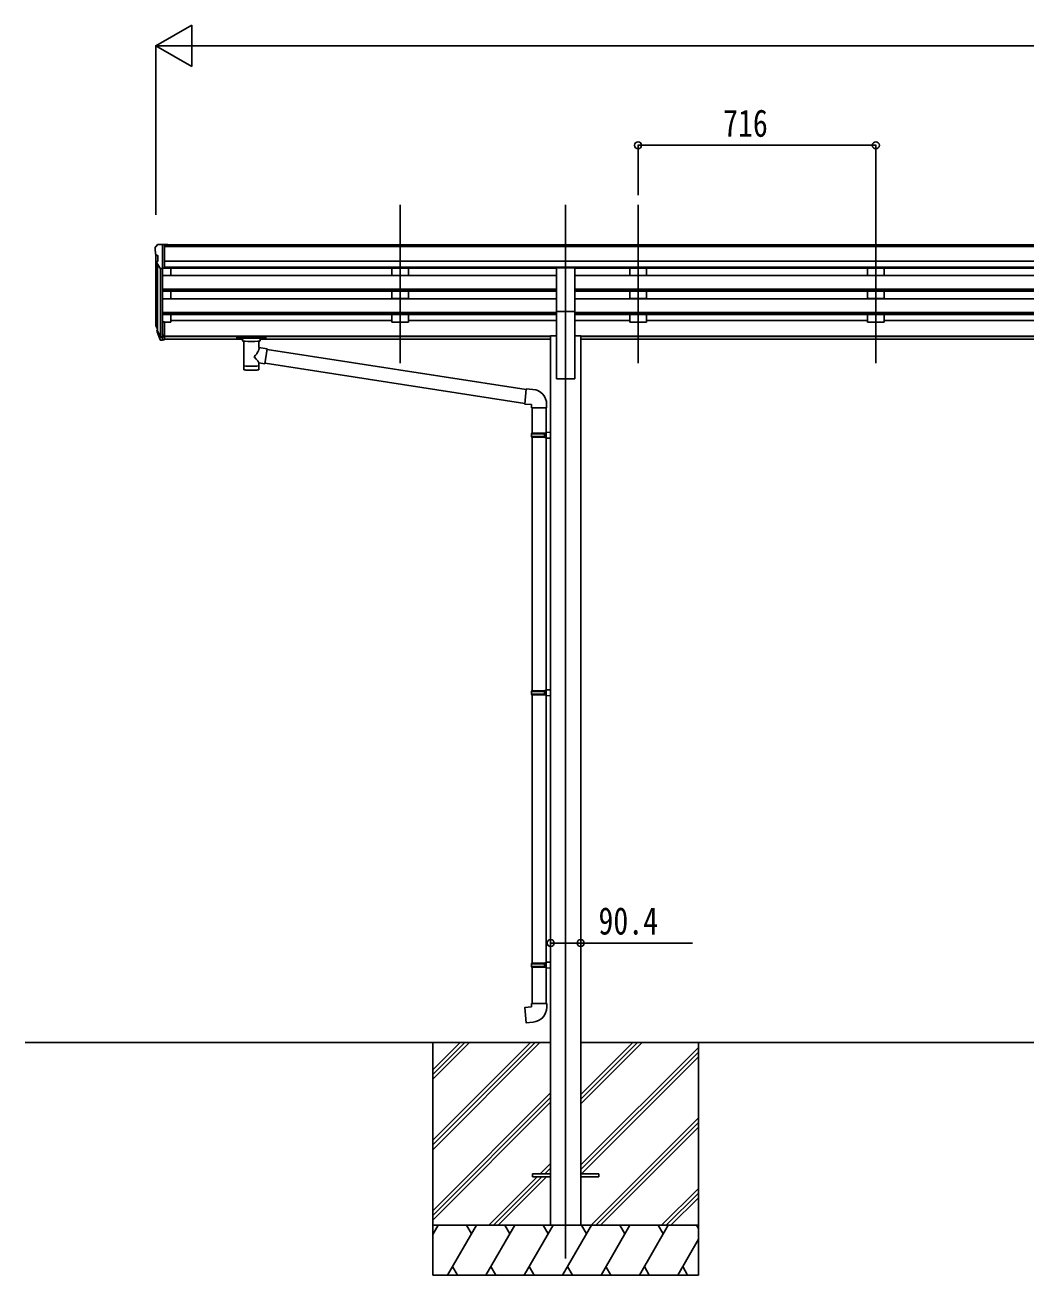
# Model space of a CAD drawing. Units: millimetres, scale not verified. Extents: x -10512 to 10512, y -7425 to 7425.
# Drawn here: x -4034 to -1019, y -3841 to -75 of the extents above; entities that cross this region are included whole.
import ezdxf
from ezdxf.enums import TextEntityAlignment as Align

# ---------------------------------------------------------------- set-up
doc = ezdxf.new("R2010")
doc.units = ezdxf.units.MM
doc.header["$LTSCALE"] = 30
for name, color, linetype in [('0-3_YKK_12', 2, 'Continuous'), ('0-4_YKK_13', 4, 'Continuous'), ('0-5_YKK_A1', 4, 'Continuous'), ('0-6_YKK_D', 6, 'Continuous')]:
    doc.layers.add(name, color=color, linetype=linetype)
doc.styles.add('ＭＳ ゴシック', font='')
doc.styles.get('ＭＳ ゴシック').set_extended_font_data('MS Gothic')

msp = doc.modelspace()

# ---------------------------------------------------------------- linework, layer by layer
at = {"layer": '0-3_YKK_12'}
for p, q in [((-2903.61, -616.34), (-2903.61, -1093.86)), ((-2405.61, -616.34), (-2405.61, -1093.86)), ((-2187.61, -616.34), (-2187.61, -1093.86)), ((-1471.61, -616.34), (-1471.61, -1093.86)), ((-2405.61, -1047.18), (-2405.61, -3790.75))]:
    msp.add_line(p, q, dxfattribs=at)
at = {"layer": '0-4_YKK_13'}
for p, q in [((-3641.61, -745.12), (-3641.61, -745.75)), ((-3634.7, -736.31), (-3638.76, -742.12)), ((-3631.61, -735.75), (-3633.94, -735.89)), ((-3631.61, -735.75), (-3613.11, -735.75)), ((-3619.61, -808.73), (-3619.61, -735.75)), ((-3613.11, -735.75), (-3603.11, -735.83)), ((-3613.11, -807.73), (-3613.11, -735.75)), ((-3603.11, -737.35), (-3603.11, -735.83)), ((-3639.07, -766.93), (-3633.76, -770)), ((-3633.61, -770.26), (-3633.61, -786.54)), ((-3627.23, -806.92), (-3636.23, -791.32)), ((-3619.61, -808.73), (-3624.81, -808.41)), ((-3613.11, -807.73), (-3619.61, -807.73)), ((-2433.11, -938.17), (-2433.11, -806.38)), ((-2433.11, -806.38), (-2378.11, -806.38)), ((-2378.11, -938.17), (-2378.11, -806.38)), ((-2433.11, -938.17), (-2378.11, -938.17)), ((-3619.61, -969.47), (-3619.61, -1024.24)), ((-3613.11, -969.47), (-3619.61, -969.47)), ((-3613.11, -969.47), (-3613.11, -1023.5)), ((-3638.51, -983.66), (-3634.63, -991.61)), ((-3637.91, -982.28), (-3634.63, -989.34)), ((-3636.2, -994.93), (-3635.86, -999.34)), ((-3635.86, -999.34), (-3627.05, -1022.89)), ((-3635.24, -998.77), (-3627.05, -1014.95)), ((-3626.04, -1013.82), (-3633.79, -998.42)), ((-3619.61, -1014.5), (-3624.74, -1014.5)), ((-3619.61, -1016.31), (-3624.45, -1016.31)), ((-3613.11, -1009.6), (-3619.61, -1009.6)), ((-3613.11, -1014.48), (-3619.61, -1014.48)), ((-3395.61, -1014.35), (-3395.61, -1020.1)), ((-3395.61, -1014.54), (-3395.61, -1016.08)), ((-3393.61, -1013.68), (-3310.61, -1013.68)), ((-3393.61, -1015.86), (-3310.61, -1015.86)), ((-3308.61, -1014.35), (-3308.61, -1020.1)), ((-3619.61, -1024.24), (-3624.45, -1024.24)), ((-3613.11, -1023.5), (-3619.61, -1023.5)), ((-3393.61, -1020.77), (-3379.11, -1020.77)), ((-3379.11, -1026.41), (-3379.11, -1019.86)), ((-3375.01, -1027.33), (-3375.02, -1112.77)), ((-3329.21, -1046.08), (-3329.21, -1027.33)), ((-3303.99, -1049.98), (-3329.21, -1046.07)), ((-3325.11, -1026.41), (-3325.11, -1019.86)), ((-3325.11, -1020.77), (-3310.61, -1020.77)), ((-3303.99, -1049.98), (-3311.01, -1095.24)), ((-2524.99, -1172.9), (-3304.3, -1052)), ((-3329.19, -1112.77), (-3329.21, -1092.11)), ((-3329.21, -1092.42), (-3311.01, -1095.24)), ((-2528.66, -1214.83), (-3310.74, -1093.5)), ((-2503.99, -1172.86), (-2524.83, -1171.03)), ((-2508.92, -1228.6), (-2462.92, -1228.6)), ((-2506.81, -1228.6), (-2506.81, -1304.81)), ((-2464.81, -1228.6), (-2464.81, -1302.25)), ((-2462.92, -1228.6), (-2462.92, -1217.68)), ((-2508.81, -1306.81), (-2507.81, -1304.81)), ((-2508.81, -1306.81), (-2464.81, -1306.81)), ((-2508.81, -1306.81), (-2508.81, -1314.81)), ((-2508.81, -1314.81), (-2464.81, -1314.81)), ((-2508.81, -1314.81), (-2507.81, -1316.81)), ((-2507.81, -1304.81), (-2464.81, -1304.81)), ((-2507.81, -1316.81), (-2464.81, -1316.81)), ((-2506.81, -1316.81), (-2506.81, -2080.69)), ((-2469.28, -1306.81), (-2469.71, -1304.81)), ((-2466.81, -1302.31), (-2450.81, -1301.84)), ((-2466.81, -1304.31), (-2466.81, -1302.31)), ((-2466.81, -1304.31), (-2464.81, -1304.31)), ((-2466.81, -1319.31), (-2466.81, -1317.31)), ((-2450.81, -1301.84), (-2450.81, -1319.78)), ((-2466.81, -1319.31), (-2450.81, -1319.78)), ((-2464.81, -1319.37), (-2464.81, -2078.13)), ((-2508.81, -2082.69), (-2507.81, -2080.69)), ((-2508.81, -2082.69), (-2464.81, -2082.69)), ((-2508.81, -2082.69), (-2508.81, -2090.69)), ((-2508.81, -2090.69), (-2464.81, -2090.69)), ((-2508.81, -2090.69), (-2507.81, -2092.69)), ((-2507.81, -2080.69), (-2464.81, -2080.69)), ((-2507.81, -2092.69), (-2464.81, -2092.69)), ((-2506.81, -2092.69), (-2506.81, -2901.19)), ((-2469.28, -2082.69), (-2469.71, -2080.69)), ((-2466.81, -2078.19), (-2450.81, -2077.72)), ((-2466.81, -2080.19), (-2466.81, -2078.19)), ((-2466.81, -2080.19), (-2464.81, -2080.19)), ((-2466.81, -2095.19), (-2466.81, -2093.19)), ((-2466.81, -2095.19), (-2450.81, -2095.66)), ((-2464.81, -2095.25), (-2464.81, -2898.63)), ((-2450.81, -2077.72), (-2450.81, -2095.66)), ((-2466.81, -2898.69), (-2450.81, -2898.22)), ((-2466.81, -2900.69), (-2466.81, -2898.69)), ((-2450.81, -2898.22), (-2450.81, -2916.16)), ((-2508.81, -2903.19), (-2507.81, -2901.19)), ((-2508.81, -2903.19), (-2464.81, -2903.19)), ((-2508.81, -2903.19), (-2508.81, -2911.19)), ((-2508.81, -2911.19), (-2464.81, -2911.19)), ((-2508.81, -2911.19), (-2507.81, -2913.19)), ((-2507.81, -2901.19), (-2464.81, -2901.19)), ((-2507.81, -2913.19), (-2464.81, -2913.19)), ((-2506.81, -3023.19), (-2506.81, -2913.19)), ((-2469.28, -2903.19), (-2469.71, -2901.19)), ((-2466.81, -2900.69), (-2464.81, -2900.69)), ((-2466.81, -2915.69), (-2466.81, -2913.69)), ((-2466.81, -2915.69), (-2464.81, -2915.75)), ((-2466.81, -2915.69), (-2450.81, -2916.16)), ((-2464.81, -2915.75), (-2464.81, -3023.19)), ((-2508.81, -3023.19), (-2462.81, -3023.19)), ((-2508.81, -3033.19), (-2508.81, -3023.19)), ((-2462.81, -3023.19), (-2462.81, -3034.1)), ((-2505.81, -3536.25), (-2505.81, -3545.25)), ((-2505.81, -3536.25), (-2451.01, -3536.25)), ((-2360.61, -3536.25), (-2305.81, -3536.25)), ((-2305.81, -3536.25), (-2305.81, -3545.25)), ((-2505.81, -3545.25), (-2451.01, -3545.25)), ((-2360.61, -3545.25), (-2305.81, -3545.25))]:
    msp.add_line(p, q, dxfattribs=at)
for points in [[(-3395.61, -1014.35), (-3395.57, -1014.15), (-3395.48, -1014.01), (-3395.39, -1013.92), (-3395.29, -1013.86), (-3395.16, -1013.81), (-3394.87, -1013.75), (-3394.38, -1013.7), (-3393.84, -1013.68), (-3393.61, -1013.68)], [(-3310.61, -1013.68), (-3310.25, -1013.69), (-3309.72, -1013.71), (-3309.27, -1013.76), (-3308.97, -1013.84), (-3308.8, -1013.94), (-3308.68, -1014.08), (-3308.61, -1014.26), (-3308.61, -1014.35)], [(-3395.61, -1020.1), (-3395.57, -1020.3), (-3395.48, -1020.44), (-3395.39, -1020.53), (-3395.29, -1020.59), (-3395.16, -1020.64), (-3394.87, -1020.7), (-3394.38, -1020.74), (-3393.84, -1020.77), (-3393.61, -1020.77)], [(-3310.61, -1020.77), (-3310.25, -1020.76), (-3309.72, -1020.74), (-3309.27, -1020.69), (-3308.97, -1020.61), (-3308.8, -1020.51), (-3308.68, -1020.37), (-3308.61, -1020.19), (-3308.61, -1020.1)], [(-2524.83, -1171.03), (-2528.84, -1216.86), (-2508.92, -1218.6), (-2508.92, -1228.6)], [(-2469.28, -1306.81), (-2469.28, -1314.81), (-2469.71, -1316.81)], [(-2466.81, -1317.31), (-2464.81, -1317.31), (-2464.81, -1304.31)], [(-2469.28, -2082.69), (-2469.28, -2090.69), (-2469.71, -2092.69)], [(-2466.81, -2093.19), (-2464.81, -2093.19), (-2464.81, -2080.19)], [(-2469.28, -2903.19), (-2469.28, -2911.19), (-2469.71, -2913.19)], [(-2466.81, -2913.69), (-2464.81, -2913.69), (-2464.81, -2900.69)], [(-2503.88, -3078.93), (-2524.72, -3080.76), (-2528.73, -3034.93), (-2508.81, -3033.19)]]:
    msp.add_lwpolyline(points, dxfattribs=at)
for centre, radius, start, end in [((-3638.61, -745.12), 3, 93, 180), ((-3439.61, -745.75), 202, 180, 184.94904), ((-3633.88, -736.89), 1, 93.5, 145), ((-3634.7, -762.56), 6.18, 185.7035, 224.99897), ((-3633.63, -789.82), 3, 94.7167, 210), ((-3633.91, -786.54), 0.3, 274.7167, 0), ((-3633.91, -770.26), 0.3, 0, 60), ((-3624.63, -805.42), 3, 210, 266.5), ((-3610.42, -974.54), 29.53, 186.50806, 197.98144), ((-3609.02, -972.78), 30.41, 187.1552, 198.19734), ((-2507.92, -1217.68), 45, 0, 85), ((-2507.81, -3034.1), 45, 275, 0)]:
    msp.add_arc(centre, radius, start, end, dxfattribs=at)
for centre, major_axis, ratio, start_param, end_param in [((-3550.95, -974.97), (-89.06, 1.43), 0.57596, 6.1962358, 6.3678173), ((-3551.74, -968.3), (87.93, 4.42), 0.541684, 3.0659337, 3.2228513), ((-3634.89, -994.93), (1.3, 0), 0.90356, 1.3700892, 3.347195), ((-3548.97, -978.74), (-89.07, 0), 0.90356, 0.2056023, 0.2515348), ((-3549.69, -974.88), (-88.05, 0), 0.90356, 0.2662965, 0.3003836), ((-3624.45, -1013.6), (-3, 0), 0.90356, 0.5235988, 1.5707963), ((-3624.74, -1013.14), (-1.5, 0), 0.90356, 0.5235988, 1.5707963), ((-3393.61, -1016.08), (2, 0), 0.109601, 1.5707963, 3.1415927), ((-3310.61, -1016.08), (2, 0), 0.109601, 0, 1.5707963), ((-3624.45, -1021.53), (3, 0), 0.90356, 3.6651914, 4.712389), ((-3352.11, -1019.86), (27, 0), 0.070066, 6.2831853, 9.424778), ((-3352.11, -1026.41), (27, 0), 0.070066, 3.1415927, 6.2831853), ((-3352.11, -1072.61), (-22.81, -26.62), 0.234429, 1.6855472, 3.1268519), ((-3341.11, -1023.85), (16, 0), 0.361356, 6.2636979, 6.2831853), ((-3349.55, -1069.97), (20.32, -22.25), 0.045535, 0.0389954, 1.3075346), ((-3352.11, -1112.77), (22.92, 0), 0.101955, 3.1415499, 6.2833984), ((-3352.11, -1100.33), (22.91, 0), 0.122865, 3.1415927, 6.2831853)]:
    msp.add_ellipse(centre, major_axis=major_axis, ratio=ratio, start_param=start_param, end_param=end_param, dxfattribs=at)
at = {"layer": '0-5_YKK_A1'}
for p, q in [((2101.9, -737.35), (-3613.11, -737.35)), ((2101.9, -742.57), (-3613.11, -742.57)), ((-3639.61, -766.32), (-3639.61, -969.1)), ((-3619.61, -776.85), (-3619.61, -969.47)), ((2101.9, -786.1), (-3613.11, -786.1)), ((-3634.63, -794.09), (-3634.63, -995.81)), ((-3625.61, -808.25), (-3625.61, -1014.25)), ((2101.9, -803.95), (-3613.11, -803.95)), ((-2433.11, -807.2), (-3613.11, -807.2)), ((-3594.61, -807.2), (-3594.61, -829.26)), ((-2928.61, -807.3), (-2928.61, -829.16)), ((-2878.61, -807.3), (-2878.61, -829.16)), ((866.89, -807.2), (-2378.11, -807.2)), ((-2212.61, -807.3), (-2212.61, -829.16)), ((-2162.61, -807.3), (-2162.61, -829.16)), ((-1496.61, -807.3), (-1496.61, -829.16)), ((-1446.61, -807.3), (-1446.61, -829.16)), ((-3619.61, -829.26), (-2433.11, -829.26)), ((-2878.61, -829.16), (-2928.61, -829.16)), ((866.89, -829.26), (-2378.11, -829.26)), ((-2162.61, -829.16), (-2212.61, -829.16)), ((-1446.61, -829.16), (-1496.61, -829.16)), ((-3619.61, -871.14), (-2433.11, -871.14)), ((-3619.61, -872.63), (-2433.11, -872.63)), ((-3619.61, -876.95), (-2433.11, -876.95)), ((-3619.61, -899.36), (-2433.11, -899.36)), ((-3594.61, -876.95), (-3594.61, -899.36)), ((-2928.61, -876.95), (-2928.61, -899.27)), ((-2878.61, -899.27), (-2928.61, -899.27)), ((-2878.61, -899.27), (-2878.61, -876.95)), ((866.89, -871.14), (-2378.11, -871.14)), ((866.89, -872.63), (-2378.11, -872.63)), ((866.89, -876.95), (-2378.11, -876.95)), ((866.89, -899.36), (-2378.11, -899.36)), ((-2212.61, -876.95), (-2212.61, -899.27)), ((-2162.61, -899.27), (-2212.61, -899.27)), ((-2162.61, -899.27), (-2162.61, -876.95)), ((-1496.61, -876.95), (-1496.61, -899.27)), ((-1446.61, -899.27), (-1496.61, -899.27)), ((-1446.61, -899.27), (-1446.61, -876.95)), ((-3619.61, -941.24), (-2433.11, -941.24)), ((-2433.11, -938.17), (-2433.11, -1140.75)), ((-2378.11, -938.17), (-2378.11, -1140.75)), ((866.89, -941.24), (-2378.11, -941.24)), ((-3619.61, -942.74), (-2433.11, -942.74)), ((-3619.61, -947.06), (-2433.11, -947.06)), ((-3594.61, -970.1), (-3613.11, -970.1)), ((-3594.61, -947.06), (-3594.61, -970.1)), ((-3594.61, -965.16), (-2928.61, -965.16)), ((-2928.61, -947.06), (-2928.61, -970.1)), ((-2878.61, -970.1), (-2928.61, -970.1)), ((-2878.61, -947.06), (-2878.61, -970.1)), ((-2878.61, -965.16), (-2433.11, -965.16)), ((866.89, -942.74), (-2378.11, -942.74)), ((866.89, -947.06), (-2378.11, -947.06)), ((-2378.11, -965.16), (-2212.61, -965.16)), ((-2212.61, -947.06), (-2212.61, -970.1)), ((-2162.61, -970.1), (-2212.61, -970.1)), ((-2162.61, -947.06), (-2162.61, -970.1)), ((-2162.61, -965.16), (-1496.61, -965.16)), ((-1496.61, -947.06), (-1496.61, -970.1)), ((-1446.61, -970.1), (-1496.61, -970.1)), ((-1446.61, -947.06), (-1446.61, -970.1)), ((-1446.61, -965.16), (-780.61, -965.16)), ((-3613.11, -1012.17), (-2450.81, -1012.17)), ((-3613.11, -1013.57), (-2450.81, -1013.57)), ((-2450.81, -1011.75), (-2450.81, -3690.75)), ((-2450.81, -1011.75), (-2433.11, -1011.75)), ((-2360.41, -1011.75), (-2378.11, -1011.75)), ((-2360.41, -1011.75), (-2360.41, -3690.75)), ((849.19, -1012.17), (-2360.41, -1012.17)), ((849.19, -1013.57), (-2360.41, -1013.57)), ((-3379.11, -1021.26), (-3613.11, -1021.26)), ((-2450.81, -1021.26), (-3325.11, -1021.26)), ((849.19, -1021.26), (-2360.41, -1021.26)), ((-2433.11, -1140.75), (-2378.11, -1140.75)), ((-4033.64, -3140.75), (-2450.61, -3140.75)), ((-2805.81, -3140.75), (-2805.81, -3840.74)), ((-2805.81, -3434.92), (-2511.63, -3140.75)), ((-2805.81, -3449.06), (-2497.48, -3140.75)), ((-2805.81, -3463.21), (-2483.34, -3140.75)), ((-2805.81, -3251.08), (-2695.47, -3140.75)), ((-2805.81, -3236.93), (-2709.62, -3140.75)), ((-2805.81, -3222.79), (-2723.76, -3140.75)), ((-2360.61, -3140.75), (849.39, -3140.75)), ((-2360.61, -3326.38), (-2174.97, -3140.75)), ((-2360.61, -3312.23), (-2189.12, -3140.75)), ((-2360.61, -3298.09), (-2203.26, -3140.75)), ((-2360.61, -3510.22), (-2005.81, -3155.42)), ((-2005.81, -3140.75), (-2005.81, -3840.74)), ((-2360.61, -3524.36), (-2005.81, -3169.57)), ((-2358.35, -3536.25), (-2005.81, -3183.71)), ((-2805.81, -3647.05), (-2451.01, -3292.26)), ((-2805.81, -3661.2), (-2451.01, -3306.4)), ((-2805.81, -3675.34), (-2451.01, -3320.54)), ((-2329, -3690.74), (-2005.81, -3367.56)), ((-2314.85, -3690.74), (-2005.81, -3381.7)), ((-2300.71, -3690.74), (-2005.81, -3395.84)), ((-2482.86, -3536.25), (-2451.01, -3504.39)), ((-2468.72, -3536.25), (-2451.01, -3518.53)), ((-2454.58, -3536.25), (-2451.01, -3532.67)), ((-2637.36, -3690.74), (-2491.86, -3545.25)), ((-2623.22, -3690.74), (-2477.72, -3545.25)), ((-2609.08, -3690.74), (-2463.58, -3545.25)), ((-2116.86, -3690.74), (-2005.81, -3579.69)), ((-2102.72, -3690.74), (-2005.81, -3593.83)), ((-2088.58, -3690.74), (-2005.81, -3607.97)), ((-2005.81, -3690.74), (-2805.81, -3690.74)), ((-2805.81, -3718.25), (-2789.93, -3690.74)), ((-2761.06, -3840.74), (-2674.46, -3690.74)), ((-2689.46, -3716.73), (-2704.46, -3690.74)), ((-2645.59, -3840.74), (-2558.99, -3690.74)), ((-2573.99, -3716.73), (-2588.99, -3690.74)), ((-2530.12, -3840.74), (-2443.52, -3690.74)), ((-2458.52, -3716.73), (-2473.52, -3690.74)), ((-2414.65, -3840.74), (-2328.05, -3690.74)), ((-2343.05, -3716.73), (-2358.05, -3690.74)), ((-2299.18, -3840.74), (-2212.58, -3690.74)), ((-2227.58, -3716.73), (-2242.58, -3690.74)), ((-2183.71, -3840.74), (-2097.11, -3690.74)), ((-2127.11, -3690.74), (-2112.11, -3716.73)), ((-2011.64, -3690.74), (-2005.81, -3700.84)), ((-2068.24, -3840.74), (-2005.81, -3732.61)), ((-2805.81, -3840.74), (-2005.81, -3840.74)), ((-2746.06, -3814.77), (-2731.06, -3840.74)), ((-2630.59, -3814.77), (-2615.59, -3840.74)), ((-2515.12, -3814.76), (-2500.12, -3840.74)), ((-2399.65, -3814.76), (-2384.65, -3840.74)), ((-2284.18, -3814.76), (-2269.18, -3840.74)), ((-2168.71, -3814.77), (-2153.71, -3840.74)), ((-2053.24, -3814.77), (-2038.24, -3840.74))]:
    msp.add_line(p, q, dxfattribs=at)
at = {"layer": '0-6_YKK_D'}
for p, q in [((-3639.61, -137.35), (-3531.35, -74.85)), ((-3531.35, -199.85), (-3531.35, -74.85)), ((-3639.61, -646.92), (-3639.61, -136.35)), ((-3639.61, -137.35), (-3531.35, -199.85)), ((-3639.61, -137.35), (-3423.1, -137.35)), ((-3514.61, -137.35), (2003.39, -137.35)), ((-2187.61, -587.45), (-2187.61, -436.35)), ((-2187.61, -437.35), (-1471.61, -437.35)), ((-1471.61, -615.34), (-1471.61, -436.35))]:
    msp.add_line(p, q, dxfattribs=at)
msp.add_lwpolyline([(-2450.81, -2840.75), (-2360.41, -2840.75), (-2023.84, -2840.75)], dxfattribs=at)
for centre in [(-2187.61, -437.35), (-1471.61, -437.35), (-2450.81, -2840.75), (-2360.41, -2840.75)]:
    msp.add_circle(centre, 10.62, dxfattribs=at)

# ---------------------------------------------------------------- texts
at = {"layer": '0-6_YKK_D', "style": 'ＭＳ ゴシック', "width": 0.8}
for s, p in [('716', (-1931.61, -436.35)), ('90.4', (-2306.84, -2839.75))]:
    msp.add_text(s, height=82.48, dxfattribs=at).set_placement(p, align=Align.BOTTOM_LEFT)

doc.saveas('drawing.dxf')
